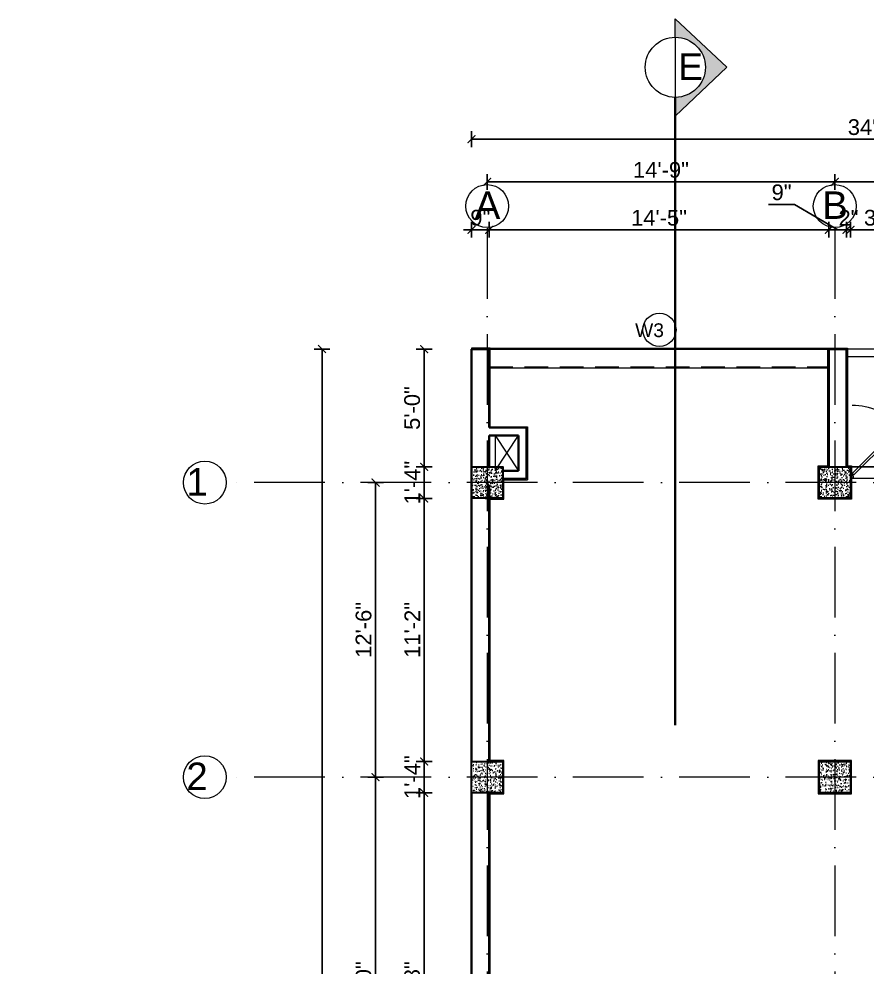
# Model space of a CAD drawing. Header units: inches. Extents: x 10755 to 33653, y -10992 to 10708.
# Drawn here: x 13589.1 to 14021, y 6971.1 to 7454 of the extents above; entities that cross this region are included whole.
import ezdxf

# ---------------------------------------------------------------- set-up
doc = ezdxf.new("R2010")
doc.units = ezdxf.units.IN
doc.header["$MEASUREMENT"] = 0
doc.linetypes.add('ACAD_ISO10W100', pattern=[18, 12, -3, 0, -3])
doc.linetypes.add('HIDDEN', pattern=[0.375, 0.25, -0.125])
for name, color, linetype, lineweight in [('beam in plan', 241, 'HIDDEN', 20), ('centerline', 9, 'ACAD_ISO10W100', 5), ('col', 1, 'Continuous', 30), ('dim', 6, 'Continuous', 13), ('dimension center - 8', 134, 'Continuous', 13), ('dimension element- 8', 5, 'Continuous', 13), ('dimension inter - 8', 6, 'Continuous', 13), ('dimension overall - 8', 185, 'Continuous', 13), ('Dimention', 4, 'Continuous', 15), ('DIMINSION', 5, 'Continuous', 15), ('hatch 2', 8, 'Continuous', 13), ('hatch- rcc', 252, 'Continuous', 5), ('PLASTER', 50, 'Continuous', 9), ('PUERTAS', 7, 'Continuous', 0), ('railing', 33, 'Continuous', 15), ('rs', 102, 'Continuous', 15), ('Section line-1-8', 172, 'Continuous', 35), ('Section text-1-8', 6, 'Continuous', 18), ('sill line', 21, 'Continuous', 20), ('title text 1', 113, 'Continuous', 25), ('wall', 1, 'Continuous', 35)]:
    doc.layers.add(name, color=color, linetype=linetype, lineweight=lineweight)
doc.layers.add('T-TEXT', color=230, linetype='Continuous')
doc.layers.get('dimension inter - 8').off()
doc.layers.get('DIMINSION').off()
doc.styles.add('arial', font='arial.ttf')
doc.styles.add('Prajwal', font='stylu.ttf', dxfattribs={"height": 9})
doc.styles.get("Standard").update_dxf_attribs({"font": 'arial.ttf'})
doc.styles.add('suren', font='times.ttf', dxfattribs={"height": 4})
doc.dimstyles.new('S8', dxfattribs={"dimscale": 8, "dimtxt": 1, "dimasz": 0.5, "dimexe": 0.5, "dimexo": 0.5, "dimgap": 0.25, "dimtad": 1, "dimzin": 3, "dimdsep": 46, "dimlunit": 4, "dimtxsty": 'Standard', "dimblk": 'ARCHTICK', "dimcen": 0, "dimclrd": 256, "dimclre": 256, "dimclrt": 6, "dimadec": 0, "dimazin": 0, "dimtfac": 0.5, "dimtix": 1, "dimtmove": 1, "dimatfit": 3, "dimfxl": 0.5, "dimfxlon": 1, "dimfrac": 1, "dimtolj": 1, "dimtzin": 0, "dimarcsym": 1})

# ---------------------------------------------------------------- blocks, each defined once
blk = doc.blocks.new('EWEWRTT')
at = {"layer": 'centerline', "ltscale": 3}
for p, q in [((176317.85, -3623.75), (176317.85, -4988.85)), ((176494.85, -3623.75), (176494.85, -4988.85)), ((176830.31, -3753.4), (176184.96, -3753.4)), ((176830.31, -3903.4), (176184.95, -3903.4))]:
    blk.add_line(p, q, dxfattribs=at)
at = {"layer": 'centerline', "linetype": 'Continuous'}
for centre in [(176317.85, -3612.52), (176494.85, -3612.52), (176174.04, -3753.4), (176174.04, -3903.4)]:
    blk.add_circle(centre, 10.91, dxfattribs=at)
at = {"layer": 'T-TEXT', "ltscale": 100, "char_height": 14, "width": 12.944, "style": 'suren'}
for s, insert, attachment_point in [('{\\fArial|b0|i0|c0|p34;A}', (176311.49, -3605.08), 1), ('{\\fArial|b0|i0|c0|p34;B}', (176488.49, -3605.08), 1), ('{\\fArial|b0|i0|c0|p34;1}', (176175.53, -3745.96), 3), ('{\\fArial|b0|i0|c0|p34;2}', (176175.53, -3895.96), 3)]:
    blk.add_mtext(s, dxfattribs=dict(at, insert=insert, attachment_point=attachment_point))
blk = doc.blocks.new('ETERWEWE')
at = {"layer": 'hatch- rcc', "linetype": 'Continuous', "ltscale": 30}
h = blk.add_hatch(dxfattribs=at)
h.set_pattern_fill('AR-CONC', color=256, scale=0.5, style=0)
h.set_pattern_definition([(50, (0, 0), (3.586300913, -0.313760675), [0.375, -4.125]), (355, (0, 0), (-0.69375667, 3.76096067), [0.3, -3.3]), (100.4514445, (0.299, -0.026), (2.89254423, 3.447199955), [0.31870096, -3.50571056]), (46.1842, (0, 1), (5.33620665, -0.8275964), [0.5625, -6.1875]), (96.6356355, (0.4447, 0.931), (4.67330973, 4.870593), [0.47805171, -5.2585688]), (351.184164, (0, 1), (4.67330973, 4.870593), [0.45, -4.95]), (21, (0.5, 0.75), (2.98453526, -2.013094453), [0.375, -4.125]), (326, (0.5, 0.75), (1.21657666, 3.625750225), [0.3, -3.3]), (71.4514447, (0.7487, 0.5822), (4.20111188, 1.612655764), [0.31870095, -3.50571056]), (37.5, (0, 0), (0.060799277, 1.664469269), [0, -3.26, 0, -3.35, 0, -3.3125]), (7.5, (0, 0), (1.315347687, 1.97205856), [0, -1.91, 0, -3.185, 0, -1.2625]), (327.5, (-1.115, 0), (2.669112181, -0.112774359), [0, -1.25, 0, -3.9, 0, -5.175]), (317.5, (-1.615, 0), (2.915930847, 0.50052491), [0, -1.625, 0, -2.59, 0, -3.675])])
h.paths.add_polyline_path([(159423.23, -3794.58), (159439.23, -3794.58), (159439.23, -3778.58), (159423.23, -3778.58)])
at = {"layer": 'col', "linetype": 'Continuous', "ltscale": 30}
blk.add_lwpolyline([(159423.23, -3794.58), (159423.23, -3778.58), (159439.23, -3778.58), (159439.23, -3794.58), (159423.23, -3794.58)], dxfattribs=at)
blk = doc.blocks.new('wewerrr')
at = {"layer": 'DIMINSION', "linetype": 'Continuous'}
for p in [(16886.62, 33.19), (16886.62, 33.19), (17063.62, 33.19), (17063.62, 33.19), (16886.62, -116.81), (16886.62, -116.81), (17063.62, -116.81), (17063.62, -116.81)]:
    blk.add_blockref('ETERWEWE', p, dxfattribs=at)
blk = doc.blocks.new('2ft6in')
at = {"layer": 'PUERTAS', "color": 2}
for p, q in [((0.84, 2.1), (21.02, 22.28)), ((21.71, 21.6), (1.47, 1.37)), ((18.33, 21.76), (18.31, 21.77)), ((21.71, 21.6), (21.02, 22.28)), ((21.18, 18.9), (21.2, 18.89)), ((0, 2), (0, 0)), ((0.6, 2), (0, 2)), ((1.33, 0), (0, 0)), ((0.6, 1.26), (0.6, 2.04)), ((0.67, 1.26), (0.6, 1.26)), ((0.67, 1.26), (0.67, 2.01)), ((0.67, 1), (0.67, 1.26)), ((1.33, 1), (0.67, 1)), ((1.31, 1.53), (0.79, 2.06)), ((1.36, 1.58), (0.81, 2.12)), ((1.36, 1.58), (1.31, 1.53)), ((1.47, 1.37), (1.31, 1.53)), ((1.33, 0), (1.33, 1)), ((28.67, 0), (28.67, 1)), ((28.67, 1), (29.33, 1)), ((28.67, 0), (30, 0)), ((29.33, 1), (29.33, 2)), ((29.33, 2), (30, 2)), ((30, 0), (30, 2))]:
    blk.add_line(p, q, dxfattribs=at)
at = {"layer": 'PUERTAS', "color": 8}
for p, q in [((18.81, 20.78), (18.04, 21.4)), ((18.86, 20.83), (18.08, 21.46)), ((18.95, 20.92), (18.2, 21.58)), ((18.44, 21.9), (18.31, 21.77)), ((19.07, 21.03), (18.34, 21.72)), ((18.44, 21.9), (18.56, 22.02)), ((18.58, 22.01), (18.56, 22.02)), ((19.3, 21.26), (18.61, 22)), ((19.42, 21.38), (18.75, 22.14)), ((19.51, 21.48), (18.88, 22.26)), ((18.91, 20.27), (19.19, 20.69)), ((19.55, 21.53), (18.93, 22.3)), ((19.13, 20.8), (19.03, 20.9)), ((19.15, 20.82), (19.05, 20.92)), ((19.09, 20.44), (19.25, 20.76)), ((19.19, 20.87), (19.1, 20.96)), ((19.25, 20.93), (19.16, 21.02)), ((19.28, 20.63), (19.32, 20.83)), ((19.4, 21.08), (19.31, 21.17)), ((19.47, 21.15), (19.38, 21.24)), ((19.43, 20.78), (19.4, 20.9)), ((19.51, 21.19), (19.42, 21.28)), ((19.55, 20.91), (19.43, 20.94)), ((19.53, 21.21), (19.44, 21.3)), ((19.7, 21.06), (19.51, 21.01)), ((19.89, 21.24), (19.58, 21.08)), ((20.07, 21.42), (19.64, 21.15)), ((20.33, 20.13), (20.36, 20.01)), ((20.48, 20.28), (20.44, 20.08)), ((20.67, 20.47), (20.51, 20.15)), ((20.85, 20.64), (20.57, 20.22)), ((20.95, 20.13), (21.72, 19.51)), ((19.69, 19.49), (20.12, 19.76)), ((19.87, 19.67), (20.18, 19.83)), ((20.06, 19.85), (20.25, 19.9)), ((20.21, 20), (20.33, 19.97)), ((20.21, 19.38), (20.83, 18.61)), ((20.23, 19.7), (20.32, 19.61)), ((20.25, 19.72), (20.34, 19.63)), ((20.25, 19.43), (20.88, 18.65)), ((20.29, 19.76), (20.38, 19.67)), ((20.34, 19.53), (21, 18.77)), ((20.36, 19.83), (20.45, 19.74)), ((20.46, 19.64), (21.14, 18.91)), ((20.5, 19.98), (20.6, 19.89)), ((20.57, 20.04), (20.66, 19.95)), ((20.61, 20.09), (20.7, 19.99)), ((20.63, 20.11), (20.72, 20.01)), ((20.69, 19.87), (21.42, 19.19)), ((20.81, 19.99), (21.56, 19.33)), ((20.9, 20.08), (21.68, 19.45)), ((21.32, 19.01), (21.2, 18.89)), ((21.32, 19.01), (21.44, 19.14)), ((21.43, 19.15), (21.44, 19.14)), ((0, 0), (30, 0))]:
    blk.add_line(p, q, dxfattribs=at)
at = {"layer": 'PUERTAS', "color": 1}
for p, q in [((18.06, 21.44), (18.48, 21.86)), ((18.74, 20.79), (18.06, 21.34)), ((18.08, 21.51), (18.45, 21.88)), ((18.11, 21.49), (18.08, 21.51)), ((18.82, 22.25), (18.45, 21.88)), ((18.9, 22.28), (18.48, 21.86)), ((18.84, 22.23), (18.82, 22.25)), ((18.83, 20.8), (19.18, 21.15)), ((18.84, 20.21), (19.1, 20.6)), ((18.92, 20.89), (18.93, 20.88)), ((19.54, 21.59), (18.99, 22.27)), ((19.02, 20.88), (19.24, 21.1)), ((19.12, 20.8), (19.03, 20.89)), ((19.1, 20.7), (19.11, 20.69)), ((19.1, 20.6), (19.1, 20.6)), ((19.11, 20.79), (19.33, 21.01)), ((19.54, 21.5), (19.18, 21.15)), ((19.45, 21.31), (19.24, 21.1)), ((19.55, 21.22), (19.33, 21.01)), ((19.45, 21.41), (19.45, 21.41)), ((19.54, 21.22), (19.45, 21.31)), ((19.64, 21.23), (19.64, 21.23)), ((19.74, 21.24), (19.73, 21.23)), ((20.12, 21.49), (19.74, 21.24)), ((20.22, 21.48), (20.22, 21.49)), ((20.65, 20.12), (20.43, 19.9)), ((20.66, 20.31), (20.65, 20.31)), ((20.65, 20.21), (20.65, 20.22)), ((20.91, 20.7), (20.66, 20.31)), ((20.91, 20.8), (20.91, 20.79)), ((18.85, 20.11), (18.84, 20.12)), ((19.53, 19.43), (19.54, 19.42)), ((19.64, 19.42), (20.02, 19.67)), ((20.02, 19.67), (20.03, 19.68)), ((20.12, 19.68), (20.12, 19.68)), ((20.21, 19.69), (20.43, 19.9)), ((20.22, 19.41), (20.57, 19.76)), ((20.22, 19.69), (20.31, 19.6)), ((20.22, 19.32), (20.76, 18.64)), ((20.31, 19.6), (20.52, 19.81)), ((20.31, 19.5), (20.31, 19.5)), ((20.74, 20.03), (20.52, 19.81)), ((20.93, 20.11), (20.57, 19.76)), ((20.64, 20.11), (20.73, 20.02)), ((20.84, 20.02), (20.83, 20.03)), ((20.86, 18.63), (21.28, 19.05)), ((20.91, 18.68), (20.94, 18.66)), ((20.94, 18.66), (21.31, 19.03)), ((21.02, 20.12), (21.7, 19.57)), ((21.7, 19.47), (21.28, 19.05)), ((21.67, 19.4), (21.31, 19.03)), ((21.65, 19.42), (21.67, 19.4))]:
    blk.add_line(p, q, dxfattribs=at)
at = {"layer": 'PUERTAS', "color": 2}
for radius in [0.129, 0.0627]:
    blk.add_circle((0.68, 2.14), radius, dxfattribs=at)
at = {"layer": 'PUERTAS', "color": 8}
blk.add_arc((0.68, 2.14), 28.65, 359.7285, 90.0333, dxfattribs=at)
at = {"layer": 'PUERTAS', "color": 1}
for centre, start, end in [((18.78, 20.84), 231.0764, 315), ((18.89, 20.16), 135, 225), ((18.94, 22.23), 38.9236, 135), ((18.97, 20.93), 225, 315), ((19.16, 20.74), 135, 219.7428), ((19.06, 20.65), 315, 39.7428), ((19.4, 21.36), 315, 45), ((19.49, 21.55), 315, 38.9236), ((19.6, 21.18), 50.2572, 135), ((19.68, 21.28), 230.2572, 315), ((20.17, 21.44), 45, 135), ((20.7, 20.26), 135, 219.7428), ((20.6, 20.17), 315, 39.7428), ((20.87, 20.75), 315, 45), ((20.98, 20.07), 51.0764, 135), ((19.59, 19.47), 225, 315), ((20.07, 19.63), 50.2572, 135), ((20.16, 19.73), 230.2572, 315), ((20.27, 19.36), 135, 218.9236), ((20.35, 19.55), 135, 225), ((20.78, 19.98), 45, 135), ((20.82, 18.68), 218.9236, 315), ((21.65, 19.52), 315, 51.0764)]:
    blk.add_arc(centre, 0.0667, start, end, dxfattribs=at)
blk = doc.blocks.new('2')
at = {"layer": 'PLASTER'}
for p, q in [((13829.02, 7286.32), (13819.52, 7286.32)), ((13819.52, 7286.32), (13819.52, 7285.82)), ((13829.02, 7246.32), (13829.02, 7286.32)), ((13829.02, 7246.32), (13848.02, 7246.32)), ((13848.02, 7246.32), (13848.02, 7219.32))]:
    blk.add_line(p, q, dxfattribs=at)
for points in [[(14001.02, 7286.32), (14011.02, 7286.32), (14011.02, 7226.32), (14013.02, 7226.32), (14013.02, 7209.32), (13996.02, 7209.32), (13996.02, 7226.32), (14001.02, 7226.32), (14001.02, 7286.32)], [(13848.02, 6432.32), (13836.02, 6432.32), (13836.02, 6435.32), (13829.02, 6435.32), (13829.02, 6658.32), (13836.02, 6658.32), (13836.02, 6675.32), (13829.02, 6675.32), (13829.02, 6843.32), (13836.02, 6843.32), (13836.02, 6860.32), (13829.02, 6860.32), (13829.02, 7059.32), (13836.02, 7059.32), (13836.02, 7076.32), (13829.02, 7076.32), (13829.02, 7209.32), (13836.02, 7209.32), (13836.02, 7219.32), (13848.02, 7219.32)]]:
    blk.add_lwpolyline(points, dxfattribs=at)
blk.add_lwpolyline([(14013.02, 7076.32), (13996.02, 7076.32), (13996.02, 7059.32), (14013.02, 7059.32)], close=True, dxfattribs=at)
blk = doc.blocks.new('_ArchTick')
at = {"color": 0, "const_width": 0.15}
blk.add_lwpolyline([(-0.5, -0.5), (0.5, 0.5)], dxfattribs=at)
blk = doc.blocks.new('*D866')
at = {"layer": 'Defpoints', "color": 0, "transparency": 16777216}
for p in [(13828.52, 7346.6), (13819.52, 7285.82), (13828.52, 7285.82)]:
    blk.add_point(p, dxfattribs=at)
at = {"layer": 'dimension element- 8', "lineweight": -2, "transparency": 16777216}
for p, q in [((13819.52, 7342.6), (13819.52, 7350.6)), ((13828.52, 7342.6), (13828.52, 7350.6)), ((13819.52, 7346.6), (13815.52, 7346.6)), ((13819.52, 7346.6), (13828.52, 7346.6)), ((13828.52, 7346.6), (13832.52, 7346.6))]:
    blk.add_line(p, q, dxfattribs=at)
at = {"layer": 'dimension element- 8', "lineweight": -2, "transparency": 16777216, "xscale": 4, "yscale": 4, "zscale": 4}
blk.add_blockref('_ArchTick', (13819.52, 7346.6), dxfattribs=at)
at = {"layer": 'dimension element- 8', "lineweight": -2, "transparency": 16777216, "xscale": 4, "yscale": 4, "zscale": 4, "rotation": 180}
blk.add_blockref('_ArchTick', (13828.52, 7346.6), dxfattribs=at)
at = {"layer": 'dimension element- 8', "color": 6, "transparency": 16777216, "insert": (13824.02, 7352.69), "char_height": 8, "attachment_point": 5}
blk.add_mtext('\\A1;9"', dxfattribs=at)
blk = doc.blocks.new('*D867')
at = {"layer": 'Defpoints', "color": 0, "transparency": 16777216}
for p in [(14001.52, 7346.6), (13828.52, 7285.82), (14001.52, 7285.82)]:
    blk.add_point(p, dxfattribs=at)
at = {"layer": 'dimension element- 8', "lineweight": -2, "transparency": 16777216}
for p, q in [((13828.52, 7342.6), (13828.52, 7350.6)), ((14001.52, 7342.6), (14001.52, 7350.6)), ((13828.52, 7346.6), (14001.52, 7346.6))]:
    blk.add_line(p, q, dxfattribs=at)
at = {"layer": 'dimension element- 8', "lineweight": -2, "transparency": 16777216, "xscale": 4, "yscale": 4, "zscale": 4, "rotation": 180}
blk.add_blockref('_ArchTick', (13828.52, 7346.6), dxfattribs=at)
at = {"layer": 'dimension element- 8', "lineweight": -2, "transparency": 16777216, "xscale": 4, "yscale": 4, "zscale": 4}
blk.add_blockref('_ArchTick', (14001.52, 7346.6), dxfattribs=at)
at = {"layer": 'dimension element- 8', "color": 6, "transparency": 16777216, "insert": (13915.02, 7352.69), "char_height": 8, "attachment_point": 5}
blk.add_mtext('\\A1;14\'-5"', dxfattribs=at)
blk = doc.blocks.new('*D868')
at = {"layer": 'Defpoints', "color": 0, "transparency": 16777216}
for p in [(14010.52, 7346.6), (14001.52, 7285.82), (14010.52, 7285.82)]:
    blk.add_point(p, dxfattribs=at)
at = {"layer": 'dimension element- 8', "lineweight": -2, "transparency": 16777216}
for p, q in [((13984.03, 7359.55), (13970.84, 7359.55)), ((14006.02, 7346.6), (13984.03, 7359.55)), ((14001.52, 7342.6), (14001.52, 7350.6)), ((14010.52, 7342.6), (14010.52, 7350.6)), ((14001.52, 7346.6), (14010.52, 7346.6))]:
    blk.add_line(p, q, dxfattribs=at)
at = {"layer": 'dimension element- 8', "lineweight": -2, "transparency": 16777216, "xscale": 4, "yscale": 4, "zscale": 4, "rotation": 180}
blk.add_blockref('_ArchTick', (14001.52, 7346.6), dxfattribs=at)
at = {"layer": 'dimension element- 8', "lineweight": -2, "transparency": 16777216, "xscale": 4, "yscale": 4, "zscale": 4}
blk.add_blockref('_ArchTick', (14010.52, 7346.6), dxfattribs=at)
at = {"layer": 'dimension element- 8', "color": 6, "transparency": 16777216, "insert": (13977.44, 7365.64), "char_height": 8, "attachment_point": 5}
blk.add_mtext('\\A1;9"', dxfattribs=at)
blk = doc.blocks.new('*D869')
at = {"layer": 'Defpoints', "color": 0, "transparency": 16777216}
for p in [(14012.52, 7346.6), (14010.52, 7285.82), (14012.52, 7225.82)]:
    blk.add_point(p, dxfattribs=at)
at = {"layer": 'dimension element- 8', "lineweight": -2, "transparency": 16777216}
for p, q in [((14010.52, 7342.6), (14010.52, 7350.6)), ((14012.52, 7342.6), (14012.52, 7350.6)), ((14010.52, 7346.6), (14006.52, 7346.6)), ((14010.52, 7346.6), (14012.52, 7346.6)), ((14012.52, 7346.6), (14016.52, 7346.6))]:
    blk.add_line(p, q, dxfattribs=at)
at = {"layer": 'dimension element- 8', "lineweight": -2, "transparency": 16777216, "xscale": 4, "yscale": 4, "zscale": 4}
blk.add_blockref('_ArchTick', (14010.52, 7346.6), dxfattribs=at)
at = {"layer": 'dimension element- 8', "lineweight": -2, "transparency": 16777216, "xscale": 4, "yscale": 4, "zscale": 4, "rotation": 180}
blk.add_blockref('_ArchTick', (14012.52, 7346.6), dxfattribs=at)
at = {"layer": 'dimension element- 8', "color": 6, "transparency": 16777216, "insert": (14011.52, 7352.62), "char_height": 8, "attachment_point": 5}
blk.add_mtext('\\A1;2"', dxfattribs=at)
blk = doc.blocks.new('*D870')
at = {"layer": 'Defpoints', "color": 0, "transparency": 16777216}
for p in [(14048.52, 7346.6), (14012.52, 7225.82), (14048.52, 7225.82)]:
    blk.add_point(p, dxfattribs=at)
at = {"layer": 'dimension element- 8', "lineweight": -2, "transparency": 16777216}
for p, q in [((14012.52, 7342.6), (14012.52, 7350.6)), ((14048.52, 7342.6), (14048.52, 7350.6)), ((14012.52, 7346.6), (14048.52, 7346.6))]:
    blk.add_line(p, q, dxfattribs=at)
at = {"layer": 'dimension element- 8', "lineweight": -2, "transparency": 16777216, "xscale": 4, "yscale": 4, "zscale": 4, "rotation": 180}
blk.add_blockref('_ArchTick', (14012.52, 7346.6), dxfattribs=at)
at = {"layer": 'dimension element- 8', "lineweight": -2, "transparency": 16777216, "xscale": 4, "yscale": 4, "zscale": 4}
blk.add_blockref('_ArchTick', (14048.52, 7346.6), dxfattribs=at)
at = {"layer": 'dimension element- 8', "color": 6, "transparency": 16777216, "insert": (14030.52, 7352.69), "char_height": 8, "attachment_point": 5}
blk.add_mtext('\\A1;3\'-0"', dxfattribs=at)
blk = doc.blocks.new('*D887')
at = {"layer": 'Defpoints', "color": 0, "transparency": 16777216}
for p in [(13819.52, 7285.82), (13795.42, 7225.82), (13819.52, 7225.82)]:
    blk.add_point(p, dxfattribs=at)
at = {"layer": 'dimension element- 8', "lineweight": -2, "transparency": 16777216}
for p, q in [((13799.42, 7285.82), (13791.42, 7285.82)), ((13795.42, 7285.82), (13795.42, 7225.82)), ((13799.42, 7225.82), (13791.42, 7225.82))]:
    blk.add_line(p, q, dxfattribs=at)
at = {"layer": 'dimension element- 8', "lineweight": -2, "transparency": 16777216, "xscale": 4, "yscale": 4, "zscale": 4}
for p, rotation in [((13795.42, 7285.82), 90), ((13795.42, 7225.82), 270)]:
    blk.add_blockref('_ArchTick', p, dxfattribs=dict(at, rotation=rotation))
at = {"layer": 'dimension element- 8', "color": 6, "transparency": 16777216, "insert": (13789.33, 7255.82), "char_height": 8, "attachment_point": 5, "rotation": 90}
blk.add_mtext('\\A1;5\'-0"', dxfattribs=at)
blk = doc.blocks.new('*D888')
at = {"layer": 'Defpoints', "color": 0, "transparency": 16777216}
for p in [(13819.52, 7225.82), (13795.42, 7209.82), (13819.52, 7209.82)]:
    blk.add_point(p, dxfattribs=at)
at = {"layer": 'dimension element- 8', "lineweight": -2, "transparency": 16777216}
for p, q in [((13795.42, 7225.82), (13795.42, 7229.82)), ((13799.42, 7225.82), (13791.42, 7225.82)), ((13795.42, 7225.82), (13795.42, 7209.82)), ((13799.42, 7209.82), (13791.42, 7209.82)), ((13795.42, 7209.82), (13795.42, 7205.82))]:
    blk.add_line(p, q, dxfattribs=at)
at = {"layer": 'dimension element- 8', "lineweight": -2, "transparency": 16777216, "xscale": 4, "yscale": 4, "zscale": 4}
for p, rotation in [((13795.42, 7225.82), 270), ((13795.42, 7209.82), 90)]:
    blk.add_blockref('_ArchTick', p, dxfattribs=dict(at, rotation=rotation))
at = {"layer": 'dimension element- 8', "color": 6, "transparency": 16777216, "insert": (13789.4, 7217.82), "char_height": 8, "attachment_point": 5, "rotation": 90}
blk.add_mtext('\\A1;1\'-4"', dxfattribs=at)
blk = doc.blocks.new('*D889')
at = {"layer": 'Defpoints', "color": 0, "transparency": 16777216}
for p in [(13819.52, 7209.82), (13795.42, 7075.82), (13819.52, 7075.82)]:
    blk.add_point(p, dxfattribs=at)
at = {"layer": 'dimension element- 8', "lineweight": -2, "transparency": 16777216}
for p, q in [((13799.42, 7209.82), (13791.42, 7209.82)), ((13795.42, 7209.82), (13795.42, 7075.82)), ((13799.42, 7075.82), (13791.42, 7075.82))]:
    blk.add_line(p, q, dxfattribs=at)
at = {"layer": 'dimension element- 8', "lineweight": -2, "transparency": 16777216, "xscale": 4, "yscale": 4, "zscale": 4}
for p, rotation in [((13795.42, 7209.82), 90), ((13795.42, 7075.82), 270)]:
    blk.add_blockref('_ArchTick', p, dxfattribs=dict(at, rotation=rotation))
at = {"layer": 'dimension element- 8', "color": 6, "transparency": 16777216, "insert": (13789.4, 7142.82), "char_height": 8, "attachment_point": 5, "rotation": 90}
blk.add_mtext('\\A1;11\'-2"', dxfattribs=at)
blk = doc.blocks.new('*D890')
at = {"layer": 'Defpoints', "color": 0, "transparency": 16777216}
for p in [(13819.52, 7075.82), (13795.42, 7059.82), (13819.52, 7059.82)]:
    blk.add_point(p, dxfattribs=at)
at = {"layer": 'dimension element- 8', "lineweight": -2, "transparency": 16777216}
for p, q in [((13795.42, 7075.82), (13795.42, 7079.82)), ((13799.42, 7075.82), (13791.42, 7075.82)), ((13795.42, 7075.82), (13795.42, 7059.82)), ((13799.42, 7059.82), (13791.42, 7059.82)), ((13795.42, 7059.82), (13795.42, 7055.82))]:
    blk.add_line(p, q, dxfattribs=at)
at = {"layer": 'dimension element- 8', "lineweight": -2, "transparency": 16777216, "xscale": 4, "yscale": 4, "zscale": 4}
for p, rotation in [((13795.42, 7075.82), 270), ((13795.42, 7059.82), 90)]:
    blk.add_blockref('_ArchTick', p, dxfattribs=dict(at, rotation=rotation))
at = {"layer": 'dimension element- 8', "color": 6, "transparency": 16777216, "insert": (13789.4, 7067.82), "char_height": 8, "attachment_point": 5, "rotation": 90}
blk.add_mtext('\\A1;1\'-4"', dxfattribs=at)
blk = doc.blocks.new('*D891')
at = {"layer": 'Defpoints', "color": 0, "transparency": 16777216}
for p in [(13819.52, 7059.82), (13795.42, 6859.82), (13819.52, 6859.82)]:
    blk.add_point(p, dxfattribs=at)
at = {"layer": 'dimension element- 8', "lineweight": -2, "transparency": 16777216}
for p, q in [((13799.42, 7059.82), (13791.42, 7059.82)), ((13795.42, 7059.82), (13795.42, 6859.82)), ((13799.42, 6859.82), (13791.42, 6859.82))]:
    blk.add_line(p, q, dxfattribs=at)
at = {"layer": 'dimension element- 8', "lineweight": -2, "transparency": 16777216, "xscale": 4, "yscale": 4, "zscale": 4}
for p, rotation in [((13795.42, 7059.82), 90), ((13795.42, 6859.82), 270)]:
    blk.add_blockref('_ArchTick', p, dxfattribs=dict(at, rotation=rotation))
at = {"layer": 'dimension element- 8', "color": 6, "transparency": 16777216, "insert": (13789.33, 6959.82), "char_height": 8, "attachment_point": 5, "rotation": 90}
blk.add_mtext('\\A1;16\'-8"', dxfattribs=at)
blk = doc.blocks.new('*D885')
at = {"layer": 'Defpoints', "color": 0, "transparency": 16777216}
for p in [(13770.66, 7067.82), (13819.52, 7067.82), (13819.52, 6851.82)]:
    blk.add_point(p, dxfattribs=at)
at = {"layer": 'dimension center - 8', "lineweight": -2, "transparency": 16777216}
for p, q in [((13774.66, 7067.82), (13766.66, 7067.82)), ((13770.66, 6851.82), (13770.66, 7067.82)), ((13774.66, 6851.82), (13766.66, 6851.82))]:
    blk.add_line(p, q, dxfattribs=at)
at = {"layer": 'dimension center - 8', "lineweight": -2, "transparency": 16777216, "xscale": 4, "yscale": 4, "zscale": 4}
for p, rotation in [((13770.66, 7067.82), 90), ((13770.66, 6851.82), 270)]:
    blk.add_blockref('_ArchTick', p, dxfattribs=dict(at, rotation=rotation))
at = {"layer": 'dimension center - 8', "color": 6, "transparency": 16777216, "insert": (13764.58, 6959.82), "char_height": 8, "attachment_point": 5, "rotation": 90}
blk.add_mtext('\\A1;18\'-0"', dxfattribs=at)
blk = doc.blocks.new('*D886')
at = {"layer": 'Defpoints', "color": 0, "transparency": 16777216}
for p in [(13770.66, 7217.82), (13819.52, 7217.82), (13819.52, 7067.82)]:
    blk.add_point(p, dxfattribs=at)
at = {"layer": 'dimension center - 8', "lineweight": -2, "transparency": 16777216}
for p, q in [((13774.66, 7217.82), (13766.66, 7217.82)), ((13770.66, 7067.82), (13770.66, 7217.82)), ((13774.66, 7067.82), (13766.66, 7067.82))]:
    blk.add_line(p, q, dxfattribs=at)
at = {"layer": 'dimension center - 8', "lineweight": -2, "transparency": 16777216, "xscale": 4, "yscale": 4, "zscale": 4}
for p, rotation in [((13770.66, 7217.82), 90), ((13770.66, 7067.82), 270)]:
    blk.add_blockref('_ArchTick', p, dxfattribs=dict(at, rotation=rotation))
at = {"layer": 'dimension center - 8', "color": 6, "transparency": 16777216, "insert": (13764.58, 7142.82), "char_height": 8, "attachment_point": 5, "rotation": 90}
blk.add_mtext('\\A1;12\'-6"', dxfattribs=at)
blk = doc.blocks.new('*D875')
at = {"layer": 'Defpoints', "color": 0, "transparency": 16777216}
for p in [(13819.52, 7285.82), (13743.4, 6095.11), (13819.52, 6095.11)]:
    blk.add_point(p, dxfattribs=at)
at = {"layer": 'dimension overall - 8', "lineweight": -2, "transparency": 16777216}
for p, q in [((13747.4, 7285.82), (13739.4, 7285.82)), ((13743.4, 7285.82), (13743.4, 6095.11)), ((13747.4, 6095.11), (13739.4, 6095.11))]:
    blk.add_line(p, q, dxfattribs=at)
at = {"layer": 'dimension overall - 8', "lineweight": -2, "transparency": 16777216, "xscale": 4, "yscale": 4, "zscale": 4}
for p, rotation in [((13743.4, 7285.82), 90), ((13743.4, 6095.11), 270)]:
    blk.add_blockref('_ArchTick', p, dxfattribs=dict(at, rotation=rotation))
at = {"layer": 'dimension overall - 8', "color": 6, "transparency": 16777216, "insert": (13737.29, 6690.46), "char_height": 8, "attachment_point": 5, "rotation": 90}
blk.add_mtext('\\A1;99\'-2{\\H0.500000x;\\S3#4;}"', dxfattribs=at)
blk = doc.blocks.new('*D1421')
at = {"layer": 'Defpoints', "color": 0, "transparency": 16777216}
for p in [(14004.52, 7370.98), (14004.52, 7314.36), (14229.47, 7314.36)]:
    blk.add_point(p, dxfattribs=at)
at = {"layer": 'dimension center - 8', "lineweight": -2, "transparency": 16777216}
for p, q in [((14004.52, 7366.98), (14004.52, 7374.98)), ((14229.47, 7366.98), (14229.47, 7374.98)), ((14229.47, 7370.98), (14004.52, 7370.98))]:
    blk.add_line(p, q, dxfattribs=at)
at = {"layer": 'dimension center - 8', "lineweight": -2, "transparency": 16777216, "xscale": 4, "yscale": 4, "zscale": 4, "rotation": 180}
blk.add_blockref('_ArchTick', (14004.52, 7370.98), dxfattribs=at)
at = {"layer": 'dimension center - 8', "lineweight": -2, "transparency": 16777216, "xscale": 4, "yscale": 4, "zscale": 4}
blk.add_blockref('_ArchTick', (14229.47, 7370.98), dxfattribs=at)
at = {"layer": 'dimension center - 8', "color": 6, "transparency": 16777216, "insert": (14116.99, 7377.06), "char_height": 8, "attachment_point": 5}
blk.add_mtext('\\A1;18\'-9"', dxfattribs=at)
blk = doc.blocks.new('*D1422')
at = {"layer": 'Defpoints', "color": 0, "transparency": 16777216}
for p in [(13827.52, 7370.98), (13827.52, 7314.36), (14004.52, 7314.36)]:
    blk.add_point(p, dxfattribs=at)
at = {"layer": 'dimension center - 8', "lineweight": -2, "transparency": 16777216}
for p, q in [((13827.52, 7366.98), (13827.52, 7374.98)), ((14004.52, 7366.98), (14004.52, 7374.98)), ((14004.52, 7370.98), (13827.52, 7370.98))]:
    blk.add_line(p, q, dxfattribs=at)
at = {"layer": 'dimension center - 8', "lineweight": -2, "transparency": 16777216, "xscale": 4, "yscale": 4, "zscale": 4, "rotation": 180}
blk.add_blockref('_ArchTick', (13827.52, 7370.98), dxfattribs=at)
at = {"layer": 'dimension center - 8', "lineweight": -2, "transparency": 16777216, "xscale": 4, "yscale": 4, "zscale": 4}
blk.add_blockref('_ArchTick', (14004.52, 7370.98), dxfattribs=at)
at = {"layer": 'dimension center - 8', "color": 6, "transparency": 16777216, "insert": (13916.02, 7377.06), "char_height": 8, "attachment_point": 5}
blk.add_mtext('\\A1;14\'-9"', dxfattribs=at)
blk = doc.blocks.new('*D1423')
at = {"layer": 'Defpoints', "color": 0, "transparency": 16777216}
for p in [(14237.47, 7392.75), (13819.52, 7239.51), (14237.47, 7235.51)]:
    blk.add_point(p, dxfattribs=at)
at = {"layer": 'dimension overall - 8', "lineweight": -2, "transparency": 16777216}
for p, q in [((13819.52, 7388.75), (13819.52, 7396.75)), ((13819.52, 7392.75), (14237.47, 7392.75)), ((14237.47, 7388.75), (14237.47, 7396.75))]:
    blk.add_line(p, q, dxfattribs=at)
at = {"layer": 'dimension overall - 8', "lineweight": -2, "transparency": 16777216, "xscale": 4, "yscale": 4, "zscale": 4, "rotation": 180}
blk.add_blockref('_ArchTick', (13819.52, 7392.75), dxfattribs=at)
at = {"layer": 'dimension overall - 8', "lineweight": -2, "transparency": 16777216, "xscale": 4, "yscale": 4, "zscale": 4}
blk.add_blockref('_ArchTick', (14237.47, 7392.75), dxfattribs=at)
at = {"layer": 'dimension overall - 8', "color": 6, "transparency": 16777216, "insert": (14028.49, 7398.83), "char_height": 8, "attachment_point": 5}
blk.add_mtext('\\A1;34\'-10"', dxfattribs=at)
blk = doc.blocks.new('s22')
at = {"layer": 'Section text-1-8'}
blk.add_hatch(color=256, dxfattribs=at).paths.add_polyline_path([(13923.33, 7404.41), (13923.33, 7414.05, 0.414214), (13938.64, 7429.36, 0.414214), (13923.33, 7444.67), (13923.33, 7453.97), (13949.54, 7429.45)])
at = {"layer": 'Section line-1-8', "linetype": 'Continuous'}
blk.add_line((13923.33, 7414.05), (13923.33, 7094.26), dxfattribs=at)
at = {"layer": 'Section text-1-8'}
blk.add_line((13923.33, 7444.33), (13923.33, 7413.71), dxfattribs=at)
blk.add_lwpolyline([(13923.33, 7444.67), (13923.33, 7453.97), (13949.54, 7429.45), (13923.33, 7404.41), (13923.33, 7414.05)], dxfattribs=at)
blk.add_circle((13923.33, 7429.36), 15.31, dxfattribs=at)
at = {"layer": 'Section text-1-8', "insert": (13924.82, 7436.45), "char_height": 13.5, "attachment_point": 1, "style": 'arial'}
blk.add_mtext('E', dxfattribs=at)
blk = doc.blocks.new('*D3627')
at = {"layer": 'Defpoints', "color": 0, "transparency": 16777216}
for p in [(31969.25, 7241.82), (11281.95, 6632.82), (31991.14, 6632.82)]:
    blk.add_point(p, dxfattribs=at)
at = {"layer": 'dim', "lineweight": -2, "transparency": 16777216}
for p, q in [((31987.14, 7241.82), (31995.14, 7241.82)), ((31991.14, 7241.82), (31991.14, 6632.82)), ((31987.14, 6632.82), (31995.14, 6632.82))]:
    blk.add_line(p, q, dxfattribs=at)
at = {"layer": 'dim', "lineweight": -2, "transparency": 16777216, "xscale": 4, "yscale": 4, "zscale": 4}
for p, rotation in [((31991.14, 7241.82), 90), ((31991.14, 6632.82), 270)]:
    blk.add_blockref('_ArchTick', p, dxfattribs=dict(at, rotation=rotation))
at = {"layer": 'dim', "color": 6, "transparency": 16777216, "insert": (31985.05, 6937.32), "char_height": 8, "attachment_point": 5, "rotation": 90}
blk.add_mtext('\\A1;50\'-9"', dxfattribs=at)

msp = doc.modelspace()

# ---------------------------------------------------------------- linework, layer by layer
at = {"layer": 'beam in plan', "linetype": 'Continuous', "ltscale": 30}
msp.add_line((13831.517, 7241.819), (13831.517, 7223.819), dxfattribs=at)
at = {"layer": 'Defpoints'}
for points in [[(13819.518, 7285.819), (14010.517, 7285.819), (14010.517, 7225.819), (14237.467, 7225.819), (14237.467, 7225.819), (14237.467, 6130.819), (13819.518, 6130.819), (13819.518, 7285.819)], [(13826.517, 7209.819), (13835.519, 7209.819), (13835.519, 7216.819)], [(13826.517, 7075.819), (13835.517, 7075.819), (13835.517, 7059.819), (13826.517, 7059.819)]]:
    msp.add_lwpolyline(points, dxfattribs=at)
at = {"layer": 'Dimention'}
msp.add_lwpolyline([(14115.187, 7225.819), (14115.173, 7285.819), (14010.517, 7285.819)], dxfattribs=at)
at = {"layer": 'hatch 2', "linetype": 'Continuous', "ltscale": 30}
for p, q in [((13831.517, 7223.819), (13843.517, 7241.819)), ((13831.517, 7241.819), (13843.517, 7223.819))]:
    msp.add_line(p, q, dxfattribs=at)
at = {"layer": 'hatch 2', "ltscale": 30}
msp.add_circle((13915.205, 7295.642), 8.47, dxfattribs=at)
at = {"layer": 'railing', "linetype": 'Continuous', "ltscale": 30}
for p, q in [((14090.815, 7285.819), (14010.517, 7285.819)), ((14069.173, 7281.823), (14010.517, 7281.819))]:
    msp.add_line(p, q, dxfattribs=at)
at = {"layer": 'rs', "linetype": 'HIDDEN', "ltscale": 48}
for p, q in [((13828.517, 7285.819), (14001.017, 7285.819)), ((13828.517, 7276.819), (14001.517, 7276.819))]:
    msp.add_line(p, q, dxfattribs=at)
at = {"layer": 'sill line', "linetype": 'Continuous', "ltscale": 30}
for p, q in [((13828.517, 7286.319), (14001.017, 7286.319)), ((13828.517, 7276.319), (14001.517, 7276.319))]:
    msp.add_line(p, q, dxfattribs=at)
at = {"layer": 'wall', "linetype": 'Continuous', "ltscale": 30}
for p, q in [((13819.517, 7075.819), (13819.517, 7285.819)), ((13819.517, 7225.819), (13819.517, 7285.819)), ((13828.517, 7285.819), (13819.517, 7285.819)), ((13828.517, 7276.819), (13828.517, 7285.819)), ((14001.517, 7285.819), (14010.517, 7285.819)), ((14001.517, 7276.819), (14001.517, 7285.819)), ((13828.517, 7245.819), (13828.517, 7276.819)), ((14001.517, 7225.819), (14001.517, 7276.819)), ((13828.517, 7245.819), (13847.517, 7245.819)), ((13847.517, 7245.819), (13847.517, 7219.819)), ((13828.517, 7225.819), (13828.517, 7241.819)), ((13843.517, 7241.819), (13828.517, 7241.819)), ((13843.517, 7223.819), (13843.517, 7241.819)), ((13835.517, 7223.819), (13843.517, 7223.819)), ((13847.517, 7219.819), (13835.517, 7219.819)), ((13828.517, 7216.777), (13828.517, 7189.819)), ((13828.517, 7075.819), (13828.517, 7209.819)), ((13828.517, 7192.819), (13828.517, 7209.819)), ((13828.517, 7185.819), (13828.517, 7075.819)), ((13819.517, 6859.819), (13819.517, 7059.819)), ((13828.517, 6859.819), (13828.517, 7059.819))]:
    msp.add_line(p, q, dxfattribs=at)
msp.add_lwpolyline([(14001.517, 7285.819), (14010.517, 7285.819), (14010.517, 7225.819)], dxfattribs=at)

# ---------------------------------------------------------------- block references
at = {"color": 3, "extrusion": (0, 0, -1), "xscale": -1.200000000011642, "yscale": 1.200000000000728, "zscale": -1.200000000011642}
msp.add_blockref('2ft6in', (-14012.517, 7220.119), dxfattribs=at)
at = {"layer": 'dimension center - 8'}
msp.add_blockref('s22', (-0.004, 0), dxfattribs=at)
at = {"layer": 'dimension inter - 8'}
msp.add_blockref('2', (0, 0), dxfattribs=at)
at = {"layer": 'wall', "linetype": 'Continuous', "ltscale": 30}
msp.add_blockref('EWEWRTT', (-162490.331, 10971.215), dxfattribs=at)
at = {"layer": 'wall', "linetype": 'Continuous'}
msp.add_blockref('wewerrr', (-162490.331, 10971.215), dxfattribs=at)

# ---------------------------------------------------------------- texts
at = {"layer": 'title text 1', "insert": (13908.488, 7298.951), "char_height": 7, "width": 6.48014975013211e-13, "attachment_point": 1, "rotation": 359.95632, "style": 'Prajwal'}
msp.add_mtext('\\pi-5.632;{\\fArial|b0|i0|c0|p34;W3}', dxfattribs=at)

# ---------------------------------------------------------------- dimensions: what is measured, and where the dimension line sits
at = {"layer": 'dim'}
dim = msp.add_linear_dim(base=(31991.136, 6632.82), p1=(31969.254, 7241.819), p2=(11281.953, 6632.82), angle=90, dimstyle='S8', dxfattribs=at)
dim.commit()
dim.dimension.update_dxf_attribs({"geometry": '*D3627', "text_midpoint": (31985.051, 6937.319)})
at = {"layer": 'dimension center - 8'}
for base, p1, p2, picture, middle in [((13827.519, 7370.976), (14004.517, 7314.363), (13827.519, 7314.363), '*D1422', (13916.018, 7377.06)), ((14004.517, 7370.976), (14229.467, 7314.363), (14004.517, 7314.363), '*D1421', (14116.992, 7377.06))]:
    dim = msp.add_linear_dim(base=base, p1=p1, p2=p2, dimstyle='S8', dxfattribs=at)
    dim.commit()
    dim.dimension.update_dxf_attribs({"geometry": picture, "text_midpoint": middle})
for base, p1, p2, picture, middle in [((13770.665, 7217.819), (13819.517, 7067.819), (13819.517, 7217.819), '*D886', (13764.58, 7142.819)), ((13770.665, 7067.819), (13819.517, 6851.819), (13819.517, 7067.819), '*D885', (13764.58, 6959.819))]:
    dim = msp.add_linear_dim(base=base, p1=p1, p2=p2, angle=90, dimstyle='S8', dxfattribs=at)
    dim.commit()
    dim.dimension.update_dxf_attribs({"geometry": picture, "text_midpoint": middle})
at = {"layer": 'dimension element- 8'}
dim = msp.add_linear_dim(base=(14010.517, 7346.605), p1=(14001.517, 7285.819), p2=(14010.517, 7285.819), dimstyle='S8', dxfattribs=at)
dim.commit()
dim.dimension.update_dxf_attribs({"geometry": '*D868', "text_midpoint": (13982.033, 7359.552), "dimtype": 128})
for base, p1, p2, picture, middle in [((13828.517, 7346.605), (13819.518, 7285.819), (13828.517, 7285.819), '*D866', (13824.017, 7352.689)), ((14001.517, 7346.605), (13828.517, 7285.819), (14001.517, 7285.819), '*D867', (13915.017, 7352.689)), ((14012.519, 7346.605), (14010.517, 7285.819), (14012.519, 7225.819), '*D869', (14011.518, 7352.621)), ((14048.517, 7346.605), (14012.519, 7225.819), (14048.517, 7225.819), '*D870', (14030.518, 7352.692))]:
    dim = msp.add_linear_dim(base=base, p1=p1, p2=p2, dimstyle='S8', dxfattribs=at)
    dim.commit()
    dim.dimension.update_dxf_attribs({"geometry": picture, "text_midpoint": middle})
for base, p1, p2, picture, middle in [((13795.416, 7225.819), (13819.518, 7285.819), (13819.517, 7225.819), '*D887', (13789.331, 7255.819)), ((13795.416, 7209.819), (13819.517, 7225.819), (13819.517, 7209.819), '*D888', (13789.4, 7217.819)), ((13795.416, 7075.819), (13819.517, 7209.819), (13819.517, 7075.819), '*D889', (13789.4, 7142.819)), ((13795.416, 7059.819), (13819.517, 7075.819), (13819.519, 7059.819), '*D890', (13789.4, 7067.819)), ((13795.416, 6859.819), (13819.519, 7059.819), (13819.517, 6859.819), '*D891', (13789.331, 6959.819))]:
    dim = msp.add_linear_dim(base=base, p1=p1, p2=p2, angle=90, dimstyle='S8', dxfattribs=at)
    dim.commit()
    dim.dimension.update_dxf_attribs({"geometry": picture, "text_midpoint": middle})
at = {"layer": 'dimension overall - 8'}
dim = msp.add_linear_dim(base=(14237.467, 7392.747), p1=(13819.517, 7239.51), p2=(14237.467, 7235.51), dimstyle='S8', dxfattribs=at)
dim.commit()
dim.dimension.update_dxf_attribs({"geometry": '*D1423', "text_midpoint": (14028.492, 7398.834)})
dim = msp.add_linear_dim(base=(13743.401, 6095.11), p1=(13819.517, 7285.819), p2=(13819.517, 6095.11), angle=90, dimstyle='S8', dxfattribs=at)
dim.commit()
dim.dimension.update_dxf_attribs({"geometry": '*D875', "text_midpoint": (13737.289, 6690.464)})

doc.saveas('drawing.dxf')
